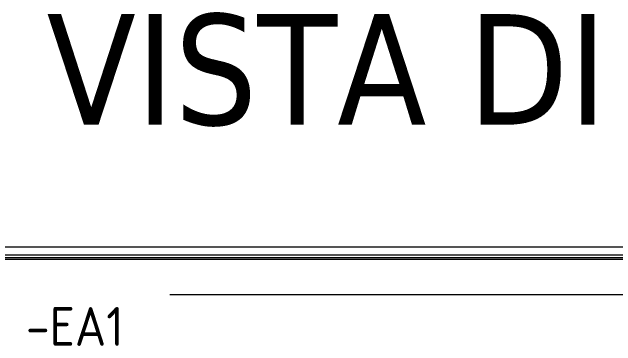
# Model space of a CAD drawing. Header units: millimetres. Extents: x 4134 to 7422, y 1400 to 3585.
# Drawn here: x 4290.3 to 4601.2, y 3413.3 to 3585.3 of the extents above; entities that cross this region are included whole.
import ezdxf
from ezdxf.enums import TextEntityAlignment as Align

# ---------------------------------------------------------------- set-up
doc = ezdxf.new("R2010")
doc.units = ezdxf.units.MM
doc.layers.add('000-PI-Oprema', color=30, linetype='Continuous', lineweight=5)
doc.layers.add('0_1', color=7, linetype='Continuous', lineweight=0)
doc.layers.add('000-PI-ORMAR', color=2, linetype='Continuous')
doc.styles.add('PI0', font='isocpeur.ttf', dxfattribs={"width": 0.9})
doc.styles.add('Tahoma', font='tahoma.ttf')

# ---------------------------------------------------------------- blocks, each defined once
blk = doc.blocks.new('LL49 W 100-230V')
at = {"layer": '000-PI-Oprema', "color": 0, "linetype": 'ByBlock', "lineweight": 0, "ltscale": 0.25}
blk.add_line((45476.66, 36851.38), (46014.66, 36851.38), dxfattribs=at)

msp = doc.modelspace()

# ---------------------------------------------------------------- linework, layer by layer
at = {"layer": '000-PI-ORMAR', "color": 0, "linetype": 'ByBlock', "lineweight": 0}
for p, q in [((4256.698, 3464.278), (5024.198, 3464.278)), ((5036.46, 3457.778), (4244.46, 3457.778)), ((4256.698, 3460.278), (5024.198, 3460.278)), ((4256.698, 3458.778), (5024.198, 3458.778))]:
    msp.add_line(p, q, dxfattribs=at)

# ---------------------------------------------------------------- block references
at = {"layer": '000-PI-Oprema', "color": 0, "linetype": 'ByBlock', "lineweight": 0}
msp.add_blockref('LL49 W 100-230V', (-41105.199, -33411.553), dxfattribs=at)

# ---------------------------------------------------------------- texts
at = {"color": 0, "linetype": 'ByBlock', "lineweight": 0, "style": 'PI0', "width": 0.9}
msp.add_text('-EA1', height=20, dxfattribs=at).set_placement((4322.637, 3423.328), align=Align.MIDDLE)
at = {"layer": '0_1', "color": 0, "linetype": 'ByBlock', "lineweight": 0, "style": 'Tahoma'}
msp.add_text('VISTA DI FRONTE SENZA PORTE/   FRONT VIEW WITHOUT DOORS', height=57, dxfattribs=at).set_placement((5407.99, 3555.739), align=Align.MIDDLE_CENTER)

doc.saveas('drawing.dxf')
